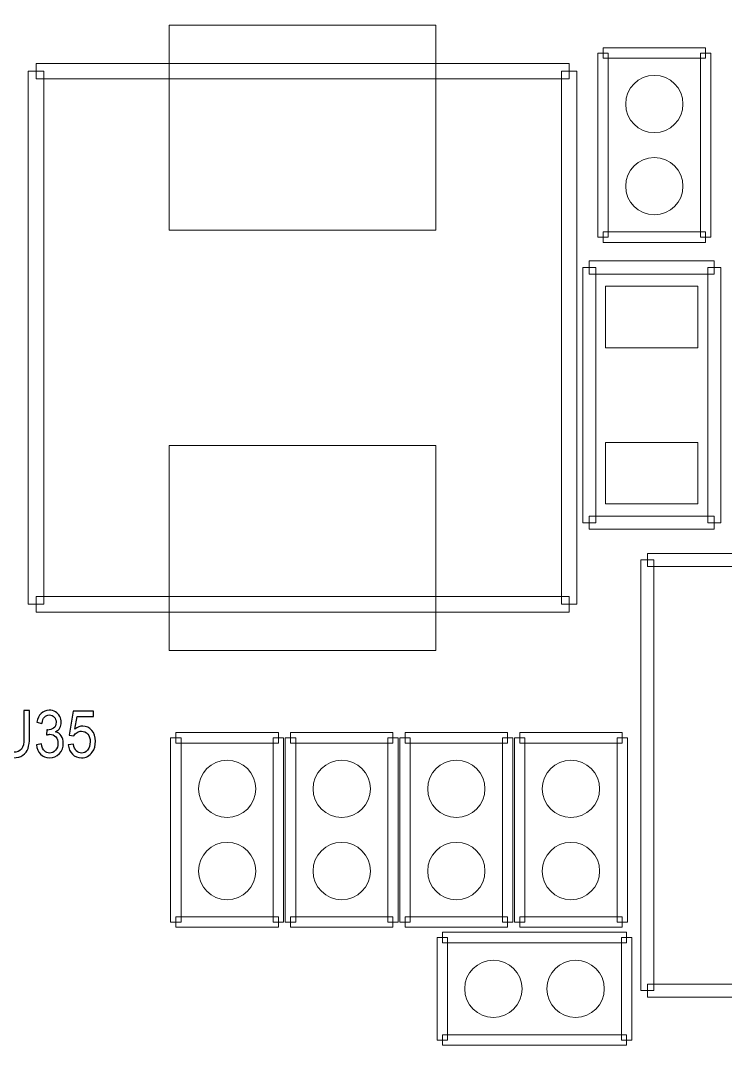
# Model space of a CAD drawing. Header units: millimetres. Extents: x -62 to 58, y -47 to 48.
# Drawn here: x -11.1 to -4.24, y -4.57 to 5.63 of the extents above; entities that cross this region are included whole.
import ezdxf

# ---------------------------------------------------------------- set-up
doc = ezdxf.new("R2010")
doc.units = ezdxf.units.MM
doc.header["$MEASUREMENT"] = 0
for name, color, linetype in [('BG_OUTLINE', 7, 'Continuous'), ('PG_SILKSCREEN_TOP', 7, 'Continuous'), ('PIN_SOLDERMASK_TOP', 7, 'Continuous'), ('RD_SILKSCREEN_TOP', 7, 'Continuous')]:
    doc.layers.add(name, color=color, linetype=linetype)

msp = doc.modelspace()

# ---------------------------------------------------------------- linework, layer by layer
at = {"layer": 'BG_OUTLINE', "lineweight": 9}
msp.add_open_spline([(-39.9999, -35.8165), (-39.9999, -35.8165), (-39.9999, 34.1833), (-39.9999, 34.1833), (-39.9999, 34.1833), (-39.9999, 34.1833), (39.9999, 34.1833), (39.9999, 34.1833), (39.9999, 34.1833), (39.9999, 34.1833), (39.9999, -35.8165), (39.9999, -35.8165), (39.9999, -35.8165), (39.9999, -35.8165), (-39.9999, -35.8165), (-39.9999, -35.8165)], degree=3, knots=[0, 0, 0, 0, 0.25, 0.25, 0.25, 0.25, 0.5, 0.5, 0.5, 0.5, 0.75, 0.75, 0.75, 0.75, 1, 1, 1, 1], dxfattribs=at)
at = {"layer": 'PG_SILKSCREEN_TOP', "lineweight": 9}
for points in [[(-5.3766, 3.5212), (-5.3766, 3.5212), (-5.4782, 3.5212), (-5.4782, 3.5212), (-5.4782, 3.5212), (-5.4782, 3.5212), (-5.4782, 5.3179), (-5.4782, 5.3179), (-5.4782, 5.3179), (-5.4782, 5.3179), (-5.3766, 5.3179), (-5.3766, 5.3179), (-5.3766, 5.3179), (-5.3766, 5.3179), (-5.3766, 3.5212), (-5.3766, 3.5212)], [(-5.4274, 5.2671), (-5.4274, 5.2671), (-5.4274, 5.3687), (-5.4274, 5.3687), (-5.4274, 5.3687), (-5.4274, 5.3687), (-4.4277, 5.3687), (-4.4277, 5.3687), (-4.4277, 5.3687), (-4.4277, 5.3687), (-4.4277, 5.2671), (-4.4277, 5.2671), (-4.4277, 5.2671), (-4.4277, 5.2671), (-5.4274, 5.2671), (-5.4274, 5.2671)], [(-4.4785, 5.3179), (-4.4785, 5.3179), (-4.3769, 5.3179), (-4.3769, 5.3179), (-4.3769, 5.3179), (-4.3769, 5.3179), (-4.3769, 3.5212), (-4.3769, 3.5212), (-4.3769, 3.5212), (-4.3769, 3.5212), (-4.4785, 3.5212), (-4.4785, 3.5212), (-4.4785, 3.5212), (-4.4785, 3.5212), (-4.4785, 5.3179), (-4.4785, 5.3179)], [(-5.7566, 5.215), (-5.7566, 5.215), (-5.7566, 5.0649), (-5.7566, 5.0649), (-5.7566, 5.0649), (-5.7566, 5.0649), (-10.9565, 5.0649), (-10.9565, 5.0649), (-10.9565, 5.0649), (-10.9565, 5.0649), (-10.9565, 5.215), (-10.9565, 5.215), (-10.9565, 5.215), (-10.9565, 5.215), (-5.7566, 5.215), (-5.7566, 5.215)], [(-11.0316, 5.1399), (-11.0316, 5.1399), (-10.8815, 5.1399), (-10.8815, 5.1399), (-10.8815, 5.1399), (-10.8815, 5.1399), (-10.8815, -0.0599), (-10.8815, -0.0599), (-10.8815, -0.0599), (-10.8815, -0.0599), (-11.0316, -0.0599), (-11.0316, -0.0599), (-11.0316, -0.0599), (-11.0316, -0.0599), (-11.0316, 5.1399), (-11.0316, 5.1399)], [(-5.6815, -0.0599), (-5.6815, -0.0599), (-5.8316, -0.0599), (-5.8316, -0.0599), (-5.8316, -0.0599), (-5.8316, -0.0599), (-5.8316, 5.1399), (-5.8316, 5.1399), (-5.8316, 5.1399), (-5.8316, 5.1399), (-5.6815, 5.1399), (-5.6815, 5.1399), (-5.6815, 5.1399), (-5.6815, 5.1399), (-5.6815, -0.0599), (-5.6815, -0.0599)], [(-4.4277, 3.572), (-4.4277, 3.572), (-4.4277, 3.4704), (-4.4277, 3.4704), (-4.4277, 3.4704), (-4.4277, 3.4704), (-5.4274, 3.4704), (-5.4274, 3.4704), (-5.4274, 3.4704), (-5.4274, 3.4704), (-5.4274, 3.572), (-5.4274, 3.572), (-5.4274, 3.572), (-5.4274, 3.572), (-4.4277, 3.572), (-4.4277, 3.572)], [(-4.3434, 3.2892), (-4.3434, 3.2892), (-4.3434, 3.1622), (-4.3434, 3.1622), (-4.3434, 3.1622), (-4.3434, 3.1622), (-5.5626, 3.1622), (-5.5626, 3.1622), (-5.5626, 3.1622), (-5.5626, 3.1622), (-5.5626, 3.2892), (-5.5626, 3.2892), (-5.5626, 3.2892), (-5.5626, 3.2892), (-4.3434, 3.2892), (-4.3434, 3.2892)], [(-5.6261, 3.2257), (-5.6261, 3.2257), (-5.4991, 3.2257), (-5.4991, 3.2257), (-5.4991, 3.2257), (-5.4991, 3.2257), (-5.4991, 0.7365), (-5.4991, 0.7365), (-5.4991, 0.7365), (-5.4991, 0.7365), (-5.6261, 0.7365), (-5.6261, 0.7365), (-5.6261, 0.7365), (-5.6261, 0.7365), (-5.6261, 3.2257), (-5.6261, 3.2257)], [(-4.2799, 0.7365), (-4.2799, 0.7365), (-4.4069, 0.7365), (-4.4069, 0.7365), (-4.4069, 0.7365), (-4.4069, 0.7365), (-4.4069, 3.2257), (-4.4069, 3.2257), (-4.4069, 3.2257), (-4.4069, 3.2257), (-4.2799, 3.2257), (-4.2799, 3.2257), (-4.2799, 3.2257), (-4.2799, 3.2257), (-4.2799, 0.7365), (-4.2799, 0.7365)], [(-5.5626, 0.673), (-5.5626, 0.673), (-5.5626, 0.8), (-5.5626, 0.8), (-5.5626, 0.8), (-5.5626, 0.8), (-4.3434, 0.8), (-4.3434, 0.8), (-4.3434, 0.8), (-4.3434, 0.8), (-4.3434, 0.673), (-4.3434, 0.673), (-4.3434, 0.673), (-4.3434, 0.673), (-5.5626, 0.673), (-5.5626, 0.673)], [(-0.7956, 0.4362), (-0.7956, 0.4362), (-0.7956, 0.3092), (-0.7956, 0.3092), (-0.7956, 0.3092), (-0.7956, 0.3092), (-4.9955, 0.3092), (-4.9955, 0.3092), (-4.9955, 0.3092), (-4.9955, 0.3092), (-4.9955, 0.4362), (-4.9955, 0.4362), (-4.9955, 0.4362), (-4.9955, 0.4362), (-0.7956, 0.4362), (-0.7956, 0.4362)], [(-5.059, 0.3727), (-5.059, 0.3727), (-4.932, 0.3727), (-4.932, 0.3727), (-4.932, 0.3727), (-4.932, 0.3727), (-4.932, -3.8271), (-4.932, -3.8271), (-4.932, -3.8271), (-4.932, -3.8271), (-5.059, -3.8271), (-5.059, -3.8271), (-5.059, -3.8271), (-5.059, -3.8271), (-5.059, 0.3727), (-5.059, 0.3727)], [(-10.9565, -0.135), (-10.9565, -0.135), (-10.9565, 0.015), (-10.9565, 0.015), (-10.9565, 0.015), (-10.9565, 0.015), (-5.7566, 0.015), (-5.7566, 0.015), (-5.7566, 0.015), (-5.7566, 0.015), (-5.7566, -0.135), (-5.7566, -0.135), (-5.7566, -0.135), (-5.7566, -0.135), (-10.9565, -0.135), (-10.9565, -0.135)], [(-9.593, -1.413), (-9.593, -1.413), (-9.593, -1.3114), (-9.593, -1.3114), (-9.593, -1.3114), (-9.593, -1.3114), (-8.5933, -1.3114), (-8.5933, -1.3114), (-8.5933, -1.3114), (-8.5933, -1.3114), (-8.5933, -1.413), (-8.5933, -1.413), (-8.5933, -1.413), (-8.5933, -1.413), (-9.593, -1.413), (-9.593, -1.413)], [(-8.4754, -1.413), (-8.4754, -1.413), (-8.4754, -1.3114), (-8.4754, -1.3114), (-8.4754, -1.3114), (-8.4754, -1.3114), (-7.4757, -1.3114), (-7.4757, -1.3114), (-7.4757, -1.3114), (-7.4757, -1.3114), (-7.4757, -1.413), (-7.4757, -1.413), (-7.4757, -1.413), (-7.4757, -1.413), (-8.4754, -1.413), (-8.4754, -1.413)], [(-7.3578, -1.413), (-7.3578, -1.413), (-7.3578, -1.3114), (-7.3578, -1.3114), (-7.3578, -1.3114), (-7.3578, -1.3114), (-6.3581, -1.3114), (-6.3581, -1.3114), (-6.3581, -1.3114), (-6.3581, -1.3114), (-6.3581, -1.413), (-6.3581, -1.413), (-6.3581, -1.413), (-6.3581, -1.413), (-7.3578, -1.413), (-7.3578, -1.413)], [(-6.2402, -1.413), (-6.2402, -1.413), (-6.2402, -1.3114), (-6.2402, -1.3114), (-6.2402, -1.3114), (-6.2402, -1.3114), (-5.2405, -1.3114), (-5.2405, -1.3114), (-5.2405, -1.3114), (-5.2405, -1.3114), (-5.2405, -1.413), (-5.2405, -1.413), (-5.2405, -1.413), (-5.2405, -1.413), (-6.2402, -1.413), (-6.2402, -1.413)], [(-9.5422, -3.1589), (-9.5422, -3.1589), (-9.6438, -3.1589), (-9.6438, -3.1589), (-9.6438, -3.1589), (-9.6438, -3.1589), (-9.6438, -1.3622), (-9.6438, -1.3622), (-9.6438, -1.3622), (-9.6438, -1.3622), (-9.5422, -1.3622), (-9.5422, -1.3622), (-9.5422, -1.3622), (-9.5422, -1.3622), (-9.5422, -3.1589), (-9.5422, -3.1589)], [(-8.6441, -1.3622), (-8.6441, -1.3622), (-8.5425, -1.3622), (-8.5425, -1.3622), (-8.5425, -1.3622), (-8.5425, -1.3622), (-8.5425, -3.1589), (-8.5425, -3.1589), (-8.5425, -3.1589), (-8.5425, -3.1589), (-8.6441, -3.1589), (-8.6441, -3.1589), (-8.6441, -3.1589), (-8.6441, -3.1589), (-8.6441, -1.3622), (-8.6441, -1.3622)], [(-8.4246, -3.1589), (-8.4246, -3.1589), (-8.5262, -3.1589), (-8.5262, -3.1589), (-8.5262, -3.1589), (-8.5262, -3.1589), (-8.5262, -1.3622), (-8.5262, -1.3622), (-8.5262, -1.3622), (-8.5262, -1.3622), (-8.4246, -1.3622), (-8.4246, -1.3622), (-8.4246, -1.3622), (-8.4246, -1.3622), (-8.4246, -3.1589), (-8.4246, -3.1589)], [(-7.5265, -1.3622), (-7.5265, -1.3622), (-7.4249, -1.3622), (-7.4249, -1.3622), (-7.4249, -1.3622), (-7.4249, -1.3622), (-7.4249, -3.1589), (-7.4249, -3.1589), (-7.4249, -3.1589), (-7.4249, -3.1589), (-7.5265, -3.1589), (-7.5265, -3.1589), (-7.5265, -3.1589), (-7.5265, -3.1589), (-7.5265, -1.3622), (-7.5265, -1.3622)], [(-7.307, -3.1589), (-7.307, -3.1589), (-7.4086, -3.1589), (-7.4086, -3.1589), (-7.4086, -3.1589), (-7.4086, -3.1589), (-7.4086, -1.3622), (-7.4086, -1.3622), (-7.4086, -1.3622), (-7.4086, -1.3622), (-7.307, -1.3622), (-7.307, -1.3622), (-7.307, -1.3622), (-7.307, -1.3622), (-7.307, -3.1589), (-7.307, -3.1589)], [(-6.4089, -1.3622), (-6.4089, -1.3622), (-6.3073, -1.3622), (-6.3073, -1.3622), (-6.3073, -1.3622), (-6.3073, -1.3622), (-6.3073, -3.1589), (-6.3073, -3.1589), (-6.3073, -3.1589), (-6.3073, -3.1589), (-6.4089, -3.1589), (-6.4089, -3.1589), (-6.4089, -3.1589), (-6.4089, -3.1589), (-6.4089, -1.3622), (-6.4089, -1.3622)], [(-6.1894, -3.1589), (-6.1894, -3.1589), (-6.291, -3.1589), (-6.291, -3.1589), (-6.291, -3.1589), (-6.291, -3.1589), (-6.291, -1.3622), (-6.291, -1.3622), (-6.291, -1.3622), (-6.291, -1.3622), (-6.1894, -1.3622), (-6.1894, -1.3622), (-6.1894, -1.3622), (-6.1894, -1.3622), (-6.1894, -3.1589), (-6.1894, -3.1589)], [(-5.2913, -1.3622), (-5.2913, -1.3622), (-5.1897, -1.3622), (-5.1897, -1.3622), (-5.1897, -1.3622), (-5.1897, -1.3622), (-5.1897, -3.1589), (-5.1897, -3.1589), (-5.1897, -3.1589), (-5.1897, -3.1589), (-5.2913, -3.1589), (-5.2913, -3.1589), (-5.2913, -3.1589), (-5.2913, -3.1589), (-5.2913, -1.3622), (-5.2913, -1.3622)], [(-8.5933, -3.1081), (-8.5933, -3.1081), (-8.5933, -3.2097), (-8.5933, -3.2097), (-8.5933, -3.2097), (-8.5933, -3.2097), (-9.593, -3.2097), (-9.593, -3.2097), (-9.593, -3.2097), (-9.593, -3.2097), (-9.593, -3.1081), (-9.593, -3.1081), (-9.593, -3.1081), (-9.593, -3.1081), (-8.5933, -3.1081), (-8.5933, -3.1081)], [(-7.4757, -3.1081), (-7.4757, -3.1081), (-7.4757, -3.2097), (-7.4757, -3.2097), (-7.4757, -3.2097), (-7.4757, -3.2097), (-8.4754, -3.2097), (-8.4754, -3.2097), (-8.4754, -3.2097), (-8.4754, -3.2097), (-8.4754, -3.1081), (-8.4754, -3.1081), (-8.4754, -3.1081), (-8.4754, -3.1081), (-7.4757, -3.1081), (-7.4757, -3.1081)], [(-6.3581, -3.1081), (-6.3581, -3.1081), (-6.3581, -3.2097), (-6.3581, -3.2097), (-6.3581, -3.2097), (-6.3581, -3.2097), (-7.3578, -3.2097), (-7.3578, -3.2097), (-7.3578, -3.2097), (-7.3578, -3.2097), (-7.3578, -3.1081), (-7.3578, -3.1081), (-7.3578, -3.1081), (-7.3578, -3.1081), (-6.3581, -3.1081), (-6.3581, -3.1081)], [(-5.2405, -3.1081), (-5.2405, -3.1081), (-5.2405, -3.2097), (-5.2405, -3.2097), (-5.2405, -3.2097), (-5.2405, -3.2097), (-6.2402, -3.2097), (-6.2402, -3.2097), (-6.2402, -3.2097), (-6.2402, -3.2097), (-6.2402, -3.1081), (-6.2402, -3.1081), (-6.2402, -3.1081), (-6.2402, -3.1081), (-5.2405, -3.1081), (-5.2405, -3.1081)], [(-6.9943, -3.3609), (-6.9943, -3.3609), (-6.9943, -3.2593), (-6.9943, -3.2593), (-6.9943, -3.2593), (-6.9943, -3.2593), (-5.1976, -3.2593), (-5.1976, -3.2593), (-5.1976, -3.2593), (-5.1976, -3.2593), (-5.1976, -3.3609), (-5.1976, -3.3609), (-5.1976, -3.3609), (-5.1976, -3.3609), (-6.9943, -3.3609), (-6.9943, -3.3609)], [(-6.9435, -4.3098), (-6.9435, -4.3098), (-7.0451, -4.3098), (-7.0451, -4.3098), (-7.0451, -4.3098), (-7.0451, -4.3098), (-7.0451, -3.3101), (-7.0451, -3.3101), (-7.0451, -3.3101), (-7.0451, -3.3101), (-6.9435, -3.3101), (-6.9435, -3.3101), (-6.9435, -3.3101), (-6.9435, -3.3101), (-6.9435, -4.3098), (-6.9435, -4.3098)], [(-5.2484, -3.3101), (-5.2484, -3.3101), (-5.1468, -3.3101), (-5.1468, -3.3101), (-5.1468, -3.3101), (-5.1468, -3.3101), (-5.1468, -4.3098), (-5.1468, -4.3098), (-5.1468, -4.3098), (-5.1468, -4.3098), (-5.2484, -4.3098), (-5.2484, -4.3098), (-5.2484, -4.3098), (-5.2484, -4.3098), (-5.2484, -3.3101), (-5.2484, -3.3101)], [(-4.9955, -3.8906), (-4.9955, -3.8906), (-4.9955, -3.7636), (-4.9955, -3.7636), (-4.9955, -3.7636), (-4.9955, -3.7636), (-0.7956, -3.7636), (-0.7956, -3.7636), (-0.7956, -3.7636), (-0.7956, -3.7636), (-0.7956, -3.8906), (-0.7956, -3.8906), (-0.7956, -3.8906), (-0.7956, -3.8906), (-4.9955, -3.8906), (-4.9955, -3.8906)], [(-5.1976, -4.259), (-5.1976, -4.259), (-5.1976, -4.3606), (-5.1976, -4.3606), (-5.1976, -4.3606), (-5.1976, -4.3606), (-6.9943, -4.3606), (-6.9943, -4.3606), (-6.9943, -4.3606), (-6.9943, -4.3606), (-6.9943, -4.259), (-6.9943, -4.259), (-6.9943, -4.259), (-6.9943, -4.259), (-5.1976, -4.259), (-5.1976, -4.259)]]:
    msp.add_open_spline(points, degree=3, knots=[0, 0, 0, 0, 0.25, 0.25, 0.25, 0.25, 0.5, 0.5, 0.5, 0.5, 0.75, 0.75, 0.75, 0.75, 1, 1, 1, 1], dxfattribs=at)
at = {"layer": 'PIN_SOLDERMASK_TOP', "lineweight": 9}
for points in [[(-7.0566, 3.59), (-7.0566, 3.59), (-9.6565, 3.59), (-9.6565, 3.59), (-9.6565, 3.59), (-9.6565, 3.59), (-9.6565, 5.59), (-9.6565, 5.59), (-9.6565, 5.59), (-9.6565, 5.59), (-7.0566, 5.59), (-7.0566, 5.59), (-7.0566, 5.59), (-7.0566, 5.59), (-7.0566, 3.59), (-7.0566, 3.59)], [(-4.6481, 4.8204), (-4.6481, 4.9747), (-4.7732, 5.0998), (-4.9275, 5.0998), (-4.9275, 5.0998), (-5.0819, 5.0998), (-5.2069, 4.9747), (-5.2069, 4.8204), (-5.2069, 4.8204), (-5.207, 4.6661), (-5.0819, 4.541), (-4.9276, 4.541), (-4.9276, 4.541), (-4.7732, 4.541), (-4.6482, 4.6661), (-4.6482, 4.8204)], [(-4.6481, 4.0187), (-4.6481, 4.173), (-4.7732, 4.2981), (-4.9275, 4.2981), (-4.9275, 4.2981), (-5.0819, 4.2981), (-5.2069, 4.173), (-5.2069, 4.0187), (-5.2069, 4.0187), (-5.207, 3.8644), (-5.0819, 3.7393), (-4.9276, 3.7393), (-4.9276, 3.7393), (-4.7732, 3.7393), (-4.6482, 3.8644), (-4.6482, 4.0187)], [(-5.4029, 3.0431), (-5.4029, 3.0431), (-4.503, 3.0431), (-4.503, 3.0431), (-4.503, 3.0431), (-4.503, 3.0431), (-4.503, 2.4431), (-4.503, 2.4431), (-4.503, 2.4431), (-4.503, 2.4431), (-5.4029, 2.4431), (-5.4029, 2.4431), (-5.4029, 2.4431), (-5.4029, 2.4431), (-5.4029, 3.0431), (-5.4029, 3.0431)], [(-7.0566, -0.51), (-7.0566, -0.51), (-9.6565, -0.51), (-9.6565, -0.51), (-9.6565, -0.51), (-9.6565, -0.51), (-9.6565, 1.4899), (-9.6565, 1.4899), (-9.6565, 1.4899), (-9.6565, 1.4899), (-7.0566, 1.4899), (-7.0566, 1.4899), (-7.0566, 1.4899), (-7.0566, 1.4899), (-7.0566, -0.51), (-7.0566, -0.51)], [(-5.4029, 1.5191), (-5.4029, 1.5191), (-4.503, 1.5191), (-4.503, 1.5191), (-4.503, 1.5191), (-4.503, 1.5191), (-4.503, 0.9191), (-4.503, 0.9191), (-4.503, 0.9191), (-4.503, 0.9191), (-5.4029, 0.9191), (-5.4029, 0.9191), (-5.4029, 0.9191), (-5.4029, 0.9191), (-5.4029, 1.5191), (-5.4029, 1.5191)], [(-8.8138, -1.8597), (-8.8138, -1.7054), (-8.9388, -1.5803), (-9.0931, -1.5803), (-9.0931, -1.5803), (-9.2475, -1.5803), (-9.3725, -1.7054), (-9.3725, -1.8597), (-9.3725, -1.8597), (-9.3726, -2.014), (-9.2475, -2.1391), (-9.0932, -2.1391), (-9.0932, -2.1391), (-8.9388, -2.1391), (-8.8138, -2.014), (-8.8138, -1.8597)], [(-7.6962, -1.8597), (-7.6962, -1.7054), (-7.8212, -1.5803), (-7.9755, -1.5803), (-7.9755, -1.5803), (-8.1299, -1.5803), (-8.2549, -1.7054), (-8.2549, -1.8597), (-8.2549, -1.8597), (-8.255, -2.014), (-8.1299, -2.1391), (-7.9756, -2.1391), (-7.9756, -2.1391), (-7.8212, -2.1391), (-7.6962, -2.014), (-7.6962, -1.8597)], [(-6.5786, -1.8597), (-6.5786, -1.7054), (-6.7036, -1.5803), (-6.8579, -1.5803), (-6.8579, -1.5803), (-7.0123, -1.5803), (-7.1373, -1.7054), (-7.1373, -1.8597), (-7.1373, -1.8597), (-7.1374, -2.014), (-7.0123, -2.1391), (-6.858, -2.1391), (-6.858, -2.1391), (-6.7036, -2.1391), (-6.5786, -2.014), (-6.5786, -1.8597)], [(-5.461, -1.8597), (-5.461, -1.7054), (-5.586, -1.5803), (-5.7403, -1.5803), (-5.7403, -1.5803), (-5.8947, -1.5803), (-6.0197, -1.7054), (-6.0197, -1.8597), (-6.0197, -1.8597), (-6.0198, -2.014), (-5.8947, -2.1391), (-5.7404, -2.1391), (-5.7404, -2.1391), (-5.586, -2.1391), (-5.461, -2.014), (-5.461, -1.8597)], [(-8.8138, -2.6614), (-8.8138, -2.5071), (-8.9388, -2.382), (-9.0931, -2.382), (-9.0931, -2.382), (-9.2475, -2.382), (-9.3725, -2.5071), (-9.3725, -2.6614), (-9.3725, -2.6614), (-9.3726, -2.8157), (-9.2475, -2.9408), (-9.0932, -2.9408), (-9.0932, -2.9408), (-8.9388, -2.9408), (-8.8138, -2.8157), (-8.8138, -2.6614)], [(-7.6962, -2.6614), (-7.6962, -2.5071), (-7.8212, -2.382), (-7.9755, -2.382), (-7.9755, -2.382), (-8.1299, -2.382), (-8.2549, -2.5071), (-8.2549, -2.6614), (-8.2549, -2.6614), (-8.255, -2.8157), (-8.1299, -2.9408), (-7.9756, -2.9408), (-7.9756, -2.9408), (-7.8212, -2.9408), (-7.6962, -2.8157), (-7.6962, -2.6614)], [(-6.5786, -2.6614), (-6.5786, -2.5071), (-6.7036, -2.382), (-6.8579, -2.382), (-6.8579, -2.382), (-7.0123, -2.382), (-7.1373, -2.5071), (-7.1373, -2.6614), (-7.1373, -2.6614), (-7.1374, -2.8157), (-7.0123, -2.9408), (-6.858, -2.9408), (-6.858, -2.9408), (-6.7036, -2.9408), (-6.5786, -2.8157), (-6.5786, -2.6614)], [(-5.461, -2.6614), (-5.461, -2.5071), (-5.586, -2.382), (-5.7403, -2.382), (-5.7403, -2.382), (-5.8947, -2.382), (-6.0197, -2.5071), (-6.0197, -2.6614), (-6.0197, -2.6614), (-6.0198, -2.8157), (-5.8947, -2.9408), (-5.7404, -2.9408), (-5.7404, -2.9408), (-5.586, -2.9408), (-5.461, -2.8157), (-5.461, -2.6614)], [(-6.2174, -3.81), (-6.2174, -3.6556), (-6.3425, -3.5306), (-6.4968, -3.5306), (-6.4968, -3.5306), (-6.6511, -3.5305), (-6.7762, -3.6556), (-6.7762, -3.8099), (-6.7762, -3.8099), (-6.7762, -3.9643), (-6.6511, -4.0893), (-6.4968, -4.0893), (-6.4968, -4.0893), (-6.3425, -4.0894), (-6.2174, -3.9643), (-6.2174, -3.81)], [(-5.4157, -3.81), (-5.4157, -3.6556), (-5.5408, -3.5306), (-5.6951, -3.5306), (-5.6951, -3.5306), (-5.8494, -3.5305), (-5.9745, -3.6556), (-5.9745, -3.8099), (-5.9745, -3.8099), (-5.9745, -3.9643), (-5.8494, -4.0893), (-5.6951, -4.0893), (-5.6951, -4.0893), (-5.5408, -4.0894), (-5.4157, -3.9643), (-5.4157, -3.81)]]:
    msp.add_open_spline(points, degree=3, knots=[0, 0, 0, 0, 0.25, 0.25, 0.25, 0.25, 0.5, 0.5, 0.5, 0.5, 0.75, 0.75, 0.75, 0.75, 1, 1, 1, 1], dxfattribs=at)
at = {"layer": 'RD_SILKSCREEN_TOP', "color": 142}
for points, knots in [([(-11.0737, -1.0948), (-11.0737, -1.0948), (-11.0206, -1.0948), (-11.0206, -1.0948), (-11.0206, -1.0948), (-11.0206, -1.0948), (-11.0206, -1.3575), (-11.0206, -1.3575), (-11.0206, -1.3575), (-11.0206, -1.4031), (-11.0252, -1.4394), (-11.0343, -1.4663), (-11.0343, -1.4663), (-11.0435, -1.4932), (-11.0598, -1.515), (-11.0836, -1.5318), (-11.0836, -1.5318), (-11.1074, -1.5488), (-11.1384, -1.5571), (-11.177, -1.5571), (-11.177, -1.5571), (-11.2145, -1.5571), (-11.2452, -1.5498), (-11.2689, -1.5351), (-11.2689, -1.5351), (-11.2928, -1.5205), (-11.3099, -1.4992), (-11.32, -1.4714), (-11.32, -1.4714), (-11.3302, -1.4436), (-11.3352, -1.4057), (-11.3352, -1.3575), (-11.3352, -1.3575), (-11.3352, -1.3575), (-11.3352, -1.0948), (-11.3352, -1.0948), (-11.3352, -1.0948), (-11.3352, -1.0948), (-11.2823, -1.0948), (-11.2823, -1.0948), (-11.2823, -1.0948), (-11.2823, -1.0948), (-11.2823, -1.3572), (-11.2823, -1.3572), (-11.2823, -1.3572), (-11.2823, -1.3967), (-11.2791, -1.4258), (-11.2726, -1.4444), (-11.2726, -1.4444), (-11.2662, -1.4631), (-11.255, -1.4775), (-11.2394, -1.4877), (-11.2394, -1.4877), (-11.2237, -1.4979), (-11.2044, -1.5029), (-11.1816, -1.5029), (-11.1816, -1.5029), (-11.1427, -1.5029), (-11.115, -1.4929), (-11.0984, -1.4728), (-11.0984, -1.4728), (-11.0819, -1.4528), (-11.0737, -1.4143), (-11.0737, -1.3572), (-11.0737, -1.3572), (-11.0737, -1.3572), (-11.0737, -1.0948), (-11.0737, -1.0948)], [0, 0, 0, 0, 0.0588235, 0.0588235, 0.0588235, 0.0588235, 0.1176471, 0.1176471, 0.1176471, 0.1176471, 0.1764706, 0.1764706, 0.1764706, 0.1764706, 0.2352941, 0.2352941, 0.2352941, 0.2352941, 0.2941176, 0.2941176, 0.2941176, 0.2941176, 0.3529412, 0.3529412, 0.3529412, 0.3529412, 0.4117647, 0.4117647, 0.4117647, 0.4117647, 0.4705882, 0.4705882, 0.4705882, 0.4705882, 0.5294118, 0.5294118, 0.5294118, 0.5294118, 0.5882353, 0.5882353, 0.5882353, 0.5882353, 0.6470588, 0.6470588, 0.6470588, 0.6470588, 0.7058824, 0.7058824, 0.7058824, 0.7058824, 0.7647059, 0.7647059, 0.7647059, 0.7647059, 0.8235294, 0.8235294, 0.8235294, 0.8235294, 0.8823529, 0.8823529, 0.8823529, 0.8823529, 0.9411765, 0.9411765, 0.9411765, 0.9411765, 1, 1, 1, 1]), ([(-10.9521, -1.4294), (-10.9521, -1.4294), (-10.9031, -1.422), (-10.9031, -1.422), (-10.9031, -1.422), (-10.8974, -1.4536), (-10.8878, -1.4764), (-10.8743, -1.4903), (-10.8743, -1.4903), (-10.8607, -1.5043), (-10.8442, -1.5113), (-10.8248, -1.5113), (-10.8248, -1.5113), (-10.8016, -1.5113), (-10.7821, -1.5022), (-10.7662, -1.484), (-10.7662, -1.484), (-10.7503, -1.4658), (-10.7423, -1.4432), (-10.7423, -1.4164), (-10.7423, -1.4164), (-10.7423, -1.3908), (-10.7496, -1.3696), (-10.7644, -1.353), (-10.7644, -1.353), (-10.7792, -1.3364), (-10.7979, -1.328), (-10.8206, -1.328), (-10.8206, -1.328), (-10.83, -1.328), (-10.8415, -1.3301), (-10.8553, -1.3342), (-10.8553, -1.3342), (-10.8553, -1.3342), (-10.8498, -1.2852), (-10.8498, -1.2852), (-10.8498, -1.2852), (-10.8465, -1.2857), (-10.844, -1.2859), (-10.8418, -1.2859), (-10.8418, -1.2859), (-10.821, -1.2859), (-10.8022, -1.2796), (-10.7854, -1.2672), (-10.7854, -1.2672), (-10.7686, -1.2549), (-10.7603, -1.2357), (-10.7603, -1.2099), (-10.7603, -1.2099), (-10.7603, -1.1895), (-10.7664, -1.1724), (-10.7787, -1.1591), (-10.7787, -1.1591), (-10.7908, -1.1456), (-10.8066, -1.1389), (-10.8258, -1.1389), (-10.8258, -1.1389), (-10.8449, -1.1389), (-10.8608, -1.1458), (-10.8735, -1.1593), (-10.8735, -1.1593), (-10.8863, -1.173), (-10.8945, -1.1935), (-10.8981, -1.2208), (-10.8981, -1.2208), (-10.8981, -1.2208), (-10.9472, -1.2108), (-10.9472, -1.2108), (-10.9472, -1.2108), (-10.9412, -1.1734), (-10.9276, -1.1444), (-10.9063, -1.1238), (-10.9063, -1.1238), (-10.885, -1.1033), (-10.8586, -1.0929), (-10.8269, -1.0929), (-10.8269, -1.0929), (-10.8051, -1.0929), (-10.785, -1.0983), (-10.7666, -1.1089), (-10.7666, -1.1089), (-10.7483, -1.1196), (-10.7342, -1.1341), (-10.7244, -1.1525), (-10.7244, -1.1525), (-10.7148, -1.1709), (-10.7098, -1.1904), (-10.7098, -1.2112), (-10.7098, -1.2112), (-10.7098, -1.2307), (-10.7144, -1.2486), (-10.7237, -1.2648), (-10.7237, -1.2648), (-10.7331, -1.2809), (-10.7468, -1.2937), (-10.7649, -1.3032), (-10.7649, -1.3032), (-10.7413, -1.3094), (-10.723, -1.3223), (-10.7098, -1.3419), (-10.7098, -1.3419), (-10.6967, -1.3613), (-10.6902, -1.3858), (-10.6902, -1.4151), (-10.6902, -1.4151), (-10.6902, -1.4548), (-10.7029, -1.4884), (-10.7284, -1.5161), (-10.7284, -1.5161), (-10.7538, -1.5437), (-10.786, -1.5574), (-10.825, -1.5574), (-10.825, -1.5574), (-10.8601, -1.5574), (-10.8893, -1.5456), (-10.9124, -1.5218), (-10.9124, -1.5218), (-10.9356, -1.4981), (-10.9488, -1.4673), (-10.9521, -1.4294)], [0, 0, 0, 0, 0.0333333, 0.0333333, 0.0333333, 0.0333333, 0.0666667, 0.0666667, 0.0666667, 0.0666667, 0.1, 0.1, 0.1, 0.1, 0.1333333, 0.1333333, 0.1333333, 0.1333333, 0.1666667, 0.1666667, 0.1666667, 0.1666667, 0.2, 0.2, 0.2, 0.2, 0.2333333, 0.2333333, 0.2333333, 0.2333333, 0.2666667, 0.2666667, 0.2666667, 0.2666667, 0.3, 0.3, 0.3, 0.3, 0.3333333, 0.3333333, 0.3333333, 0.3333333, 0.3666667, 0.3666667, 0.3666667, 0.3666667, 0.4, 0.4, 0.4, 0.4, 0.4333333, 0.4333333, 0.4333333, 0.4333333, 0.4666667, 0.4666667, 0.4666667, 0.4666667, 0.5, 0.5, 0.5, 0.5, 0.5333333, 0.5333333, 0.5333333, 0.5333333, 0.5666667, 0.5666667, 0.5666667, 0.5666667, 0.6, 0.6, 0.6, 0.6, 0.6333333, 0.6333333, 0.6333333, 0.6333333, 0.6666667, 0.6666667, 0.6666667, 0.6666667, 0.7, 0.7, 0.7, 0.7, 0.7333333, 0.7333333, 0.7333333, 0.7333333, 0.7666667, 0.7666667, 0.7666667, 0.7666667, 0.8, 0.8, 0.8, 0.8, 0.8333333, 0.8333333, 0.8333333, 0.8333333, 0.8666667, 0.8666667, 0.8666667, 0.8666667, 0.9, 0.9, 0.9, 0.9, 0.9333333, 0.9333333, 0.9333333, 0.9333333, 0.9666667, 0.9666667, 0.9666667, 0.9666667, 1, 1, 1, 1]), ([(-10.6416, -1.4303), (-10.6416, -1.4303), (-10.59, -1.4254), (-10.59, -1.4254), (-10.59, -1.4254), (-10.5862, -1.4539), (-10.5773, -1.4753), (-10.5635, -1.4897), (-10.5635, -1.4897), (-10.5495, -1.5041), (-10.5327, -1.5113), (-10.5131, -1.5113), (-10.5131, -1.5113), (-10.4894, -1.5113), (-10.4694, -1.5011), (-10.4531, -1.4809), (-10.4531, -1.4809), (-10.4367, -1.4606), (-10.4285, -1.4337), (-10.4285, -1.4003), (-10.4285, -1.4003), (-10.4285, -1.3684), (-10.4364, -1.3433), (-10.4521, -1.3249), (-10.4521, -1.3249), (-10.4679, -1.3065), (-10.4884, -1.2973), (-10.514, -1.2973), (-10.514, -1.2973), (-10.5297, -1.2973), (-10.544, -1.3014), (-10.5567, -1.3096), (-10.5567, -1.3096), (-10.5695, -1.3177), (-10.5795, -1.3283), (-10.5867, -1.3413), (-10.5867, -1.3413), (-10.5867, -1.3413), (-10.6329, -1.3346), (-10.6329, -1.3346), (-10.6329, -1.3346), (-10.6329, -1.3346), (-10.5941, -1.1011), (-10.5941, -1.1011), (-10.5941, -1.1011), (-10.5941, -1.1011), (-10.3952, -1.1011), (-10.3952, -1.1011), (-10.3952, -1.1011), (-10.3952, -1.1011), (-10.3952, -1.1544), (-10.3952, -1.1544), (-10.3952, -1.1544), (-10.3952, -1.1544), (-10.5548, -1.1544), (-10.5548, -1.1544), (-10.5548, -1.1544), (-10.5548, -1.1544), (-10.5764, -1.2766), (-10.5764, -1.2766), (-10.5764, -1.2766), (-10.5524, -1.2575), (-10.5272, -1.248), (-10.5008, -1.248), (-10.5008, -1.248), (-10.4658, -1.248), (-10.4364, -1.2617), (-10.4124, -1.2893), (-10.4124, -1.2893), (-10.3884, -1.3168), (-10.3763, -1.3521), (-10.3763, -1.3953), (-10.3763, -1.3953), (-10.3763, -1.4365), (-10.387, -1.472), (-10.408, -1.502), (-10.408, -1.502), (-10.4337, -1.5387), (-10.4687, -1.5571), (-10.5131, -1.5571), (-10.5131, -1.5571), (-10.5495, -1.5571), (-10.5792, -1.5456), (-10.6022, -1.5224), (-10.6022, -1.5224), (-10.6252, -1.4992), (-10.6383, -1.4685), (-10.6416, -1.4303)], [0, 0, 0, 0, 0.0454545, 0.0454545, 0.0454545, 0.0454545, 0.0909091, 0.0909091, 0.0909091, 0.0909091, 0.1363636, 0.1363636, 0.1363636, 0.1363636, 0.1818182, 0.1818182, 0.1818182, 0.1818182, 0.2272727, 0.2272727, 0.2272727, 0.2272727, 0.2727273, 0.2727273, 0.2727273, 0.2727273, 0.3181818, 0.3181818, 0.3181818, 0.3181818, 0.3636364, 0.3636364, 0.3636364, 0.3636364, 0.4090909, 0.4090909, 0.4090909, 0.4090909, 0.4545455, 0.4545455, 0.4545455, 0.4545455, 0.5, 0.5, 0.5, 0.5, 0.5454545, 0.5454545, 0.5454545, 0.5454545, 0.5909091, 0.5909091, 0.5909091, 0.5909091, 0.6363636, 0.6363636, 0.6363636, 0.6363636, 0.6818182, 0.6818182, 0.6818182, 0.6818182, 0.7272727, 0.7272727, 0.7272727, 0.7272727, 0.7727273, 0.7727273, 0.7727273, 0.7727273, 0.8181818, 0.8181818, 0.8181818, 0.8181818, 0.8636364, 0.8636364, 0.8636364, 0.8636364, 0.9090909, 0.9090909, 0.9090909, 0.9090909, 0.9545455, 0.9545455, 0.9545455, 0.9545455, 1, 1, 1, 1])]:
    msp.add_open_spline(points, degree=3, knots=knots, dxfattribs=at)

doc.saveas('drawing.dxf')
